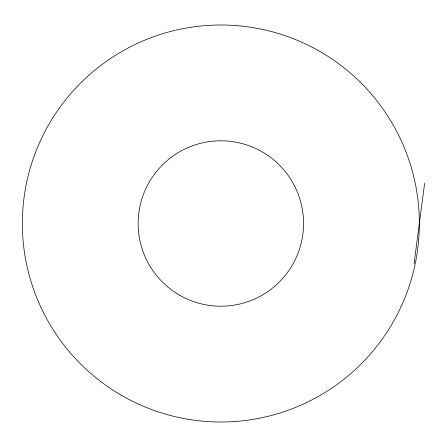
<?xml version="1.0" encoding="UTF-8"?>
<svg xmlns="http://www.w3.org/2000/svg" width="447" height="447" viewBox="0 0 447 447"><rect width="100%" height="100%" fill="white"/><g stroke="black" fill="none" stroke-linecap="round" stroke-linejoin="round"><path stroke-width="0.67" d="M414.039 263.791L424.65 183.209M121.601 395.405A198.496 198.496 0 0 0 419.347 223.5A198.496 198.496 0 0 0 121.601 51.595A198.496 198.496 0 0 0 121.601 395.405M179.493 295.126A82.706 82.706 0 0 0 303.558 223.5A82.706 82.706 0 0 0 179.493 151.874A82.706 82.706 0 0 0 179.493 295.126"/></g></svg>
